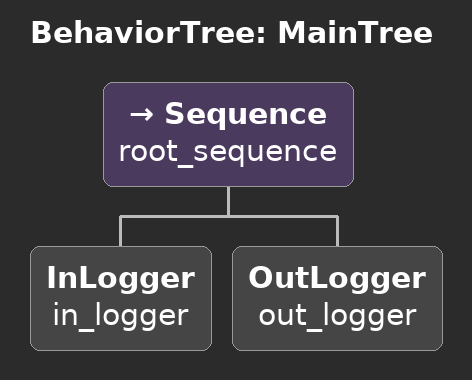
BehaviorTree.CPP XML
<root BTCPP_format="4" >
     <BehaviorTree ID="MainTree">
        <Sequence name="root_sequence">
            <InLogger name="in_logger"/>
            <OutLogger name="out_logger"/>
        </Sequence>
     </BehaviorTree>
 </root>
